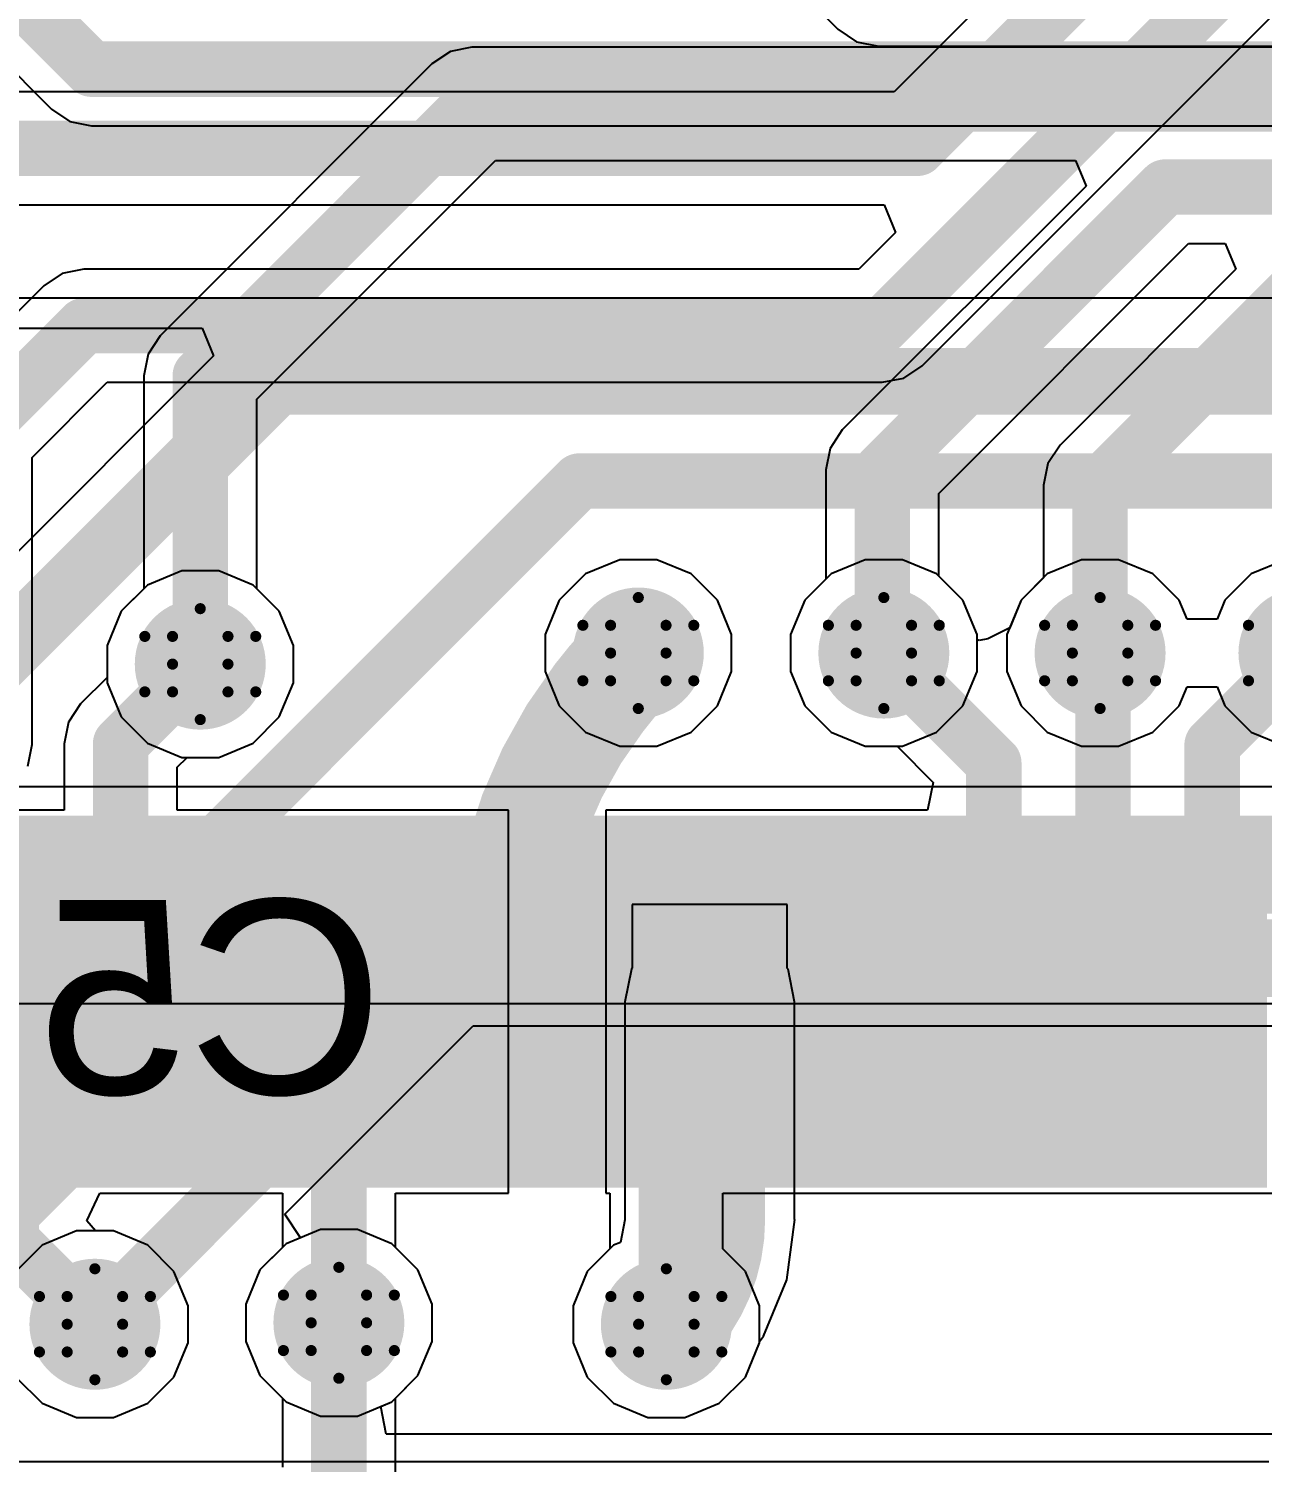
# Model space of a CAD drawing. Header units: inches. Extents: x -4 to 389, y 0 to 108.
# Drawn here: x 19.05 to 24.7, y 30.91 to 37.48 of the extents above; entities that cross this region are included whole.
import ezdxf

# ---------------------------------------------------------------- set-up
doc = ezdxf.new("R2010")
doc.units = ezdxf.units.IN
for name, color, linetype in [('Bottom Layer', 5, 'Continuous'), ('Bottom Overlay', 54, 'Continuous'), ('Bottom Paste', 16, 'Continuous'), ('Bottom Solder', 6, 'Continuous'), ('Drill Drawing', 1, 'Continuous'), ('Signal_1', 16, 'Continuous'), ('Signal_2', 76, 'Continuous'), ('Top Layer', 1, 'Continuous'), ('Top Paste', 8, 'Continuous'), ('Top Solder', 216, 'Continuous'), ('Via Holes', 16, 'Continuous')]:
    doc.layers.add(name, color=color, linetype=linetype)
doc.styles.add('Arial', font='', dxfattribs={"height": 0.2})
doc.styles.get('Arial').set_extended_font_data('Arial')

msp = doc.modelspace()

# ---------------------------------------------------------------- hatches: boundary and pattern name
at = {"layer": 'Bottom Layer'}
h = msp.add_hatch(color=5, dxfattribs=at)
edge = h.paths.add_edge_path()
edge.add_arc((19.8374, 34.5694), 0.3, 0, 360)
h = msp.add_hatch(color=5, dxfattribs=at)
edge = h.paths.add_edge_path()
edge.add_arc((21.844, 34.6202), 0.3, 0, 360)
h = msp.add_hatch(color=5, dxfattribs=at)
edge = h.paths.add_edge_path()
edge.add_arc((22.9686, 34.6202), 0.3, 0, 360)
h = msp.add_hatch(color=5, dxfattribs=at)
edge = h.paths.add_edge_path()
edge.add_arc((23.9592, 34.6202), 0.3, 0, 360)
h = msp.add_hatch(color=5, dxfattribs=at)
edge = h.paths.add_edge_path()
edge.add_arc((24.893, 34.6202), 0.3, 0, 360)
for points in [[(21.0025, 32.7063), (21.0025, 33.3413), (21.4597, 33.3413), (21.4597, 32.7063)], [(21.9423, 32.7063), (21.9423, 33.3413), (22.3995, 33.3413), (22.3995, 32.7063)]]:
    msp.add_hatch(color=5, dxfattribs=at).paths.add_polyline_path(points)
h = msp.add_hatch(color=5, dxfattribs=at)
edge = h.paths.add_edge_path()
edge.add_arc((19.3548, 31.5468), 0.3, 0, 360)
h = msp.add_hatch(color=5, dxfattribs=at)
edge = h.paths.add_edge_path()
edge.add_arc((20.4724, 31.5534), 0.3, 0, 360)
h = msp.add_hatch(color=5, dxfattribs=at)
edge = h.paths.add_edge_path()
edge.add_arc((21.9724, 31.5468), 0.3, 0, 360)
at = {"layer": 'Bottom Paste'}
for points in [[(21.0025, 32.7063), (21.0025, 33.3413), (21.4597, 33.3413), (21.4597, 32.7063)], [(21.9423, 32.7063), (21.9423, 33.3413), (22.3995, 33.3413), (22.3995, 32.7063)]]:
    msp.add_hatch(color=16, dxfattribs=at).paths.add_polyline_path(points)
at = {"layer": 'Bottom Solder'}
for points in [[(20.9425, 32.6463), (20.9425, 33.4013), (21.5197, 33.4013), (21.5197, 32.6463)], [(21.8823, 32.6463), (21.8823, 33.4013), (22.4595, 33.4013), (22.4595, 32.6463)]]:
    msp.add_hatch(color=6, dxfattribs=at).paths.add_polyline_path(points)
at = {"layer": 'Signal_1'}
h = msp.add_hatch(color=16, dxfattribs=at)
edge = h.paths.add_edge_path()
edge.add_arc((19.8374, 34.5694), 0.3, 0, 360)
h = msp.add_hatch(color=16, dxfattribs=at)
edge = h.paths.add_edge_path()
edge.add_arc((21.844, 34.6202), 0.3, 0, 360)
h = msp.add_hatch(color=16, dxfattribs=at)
edge = h.paths.add_edge_path()
edge.add_arc((22.9686, 34.6202), 0.3, 0, 360)
h = msp.add_hatch(color=16, dxfattribs=at)
edge = h.paths.add_edge_path()
edge.add_arc((23.9592, 34.6202), 0.3, 0, 360)
h = msp.add_hatch(color=16, dxfattribs=at)
edge = h.paths.add_edge_path()
edge.add_arc((24.893, 34.6202), 0.3, 0, 360)
h = msp.add_hatch(color=16, dxfattribs=at)
edge = h.paths.add_edge_path()
edge.add_arc((19.3548, 31.5468), 0.3, 0, 360)
h = msp.add_hatch(color=16, dxfattribs=at)
edge = h.paths.add_edge_path()
edge.add_arc((20.4724, 31.5534), 0.3, 0, 360)
h = msp.add_hatch(color=16, dxfattribs=at)
edge = h.paths.add_edge_path()
edge.add_arc((21.9724, 31.5468), 0.3, 0, 360)
at = {"layer": 'Signal_2'}
h = msp.add_hatch(color=76, dxfattribs=at)
edge = h.paths.add_edge_path()
edge.add_arc((19.8374, 34.5694), 0.3, 0, 360)
h = msp.add_hatch(color=76, dxfattribs=at)
edge = h.paths.add_edge_path()
edge.add_arc((21.844, 34.6202), 0.3, 0, 360)
h = msp.add_hatch(color=76, dxfattribs=at)
edge = h.paths.add_edge_path()
edge.add_arc((22.9686, 34.6202), 0.3, 0, 360)
h = msp.add_hatch(color=76, dxfattribs=at)
edge = h.paths.add_edge_path()
edge.add_arc((23.9592, 34.6202), 0.3, 0, 360)
h = msp.add_hatch(color=76, dxfattribs=at)
edge = h.paths.add_edge_path()
edge.add_arc((24.893, 34.6202), 0.3, 0, 360)
h = msp.add_hatch(color=76, dxfattribs=at)
edge = h.paths.add_edge_path()
edge.add_arc((19.3548, 31.5468), 0.3, 0, 360)
h = msp.add_hatch(color=76, dxfattribs=at)
edge = h.paths.add_edge_path()
edge.add_arc((20.4724, 31.5534), 0.3, 0, 360)
h = msp.add_hatch(color=76, dxfattribs=at)
edge = h.paths.add_edge_path()
edge.add_arc((21.9724, 31.5468), 0.3, 0, 360)
at = {"layer": 'Top Layer'}
h = msp.add_hatch(color=1, dxfattribs=at)
edge = h.paths.add_edge_path()
edge.add_arc((19.8374, 34.5694), 0.3, 0, 360)
h = msp.add_hatch(color=1, dxfattribs=at)
edge = h.paths.add_edge_path()
edge.add_arc((21.844, 34.6202), 0.3, 0, 360)
h = msp.add_hatch(color=1, dxfattribs=at)
edge = h.paths.add_edge_path()
edge.add_arc((22.9686, 34.6202), 0.3, 0, 360)
h = msp.add_hatch(color=1, dxfattribs=at)
edge = h.paths.add_edge_path()
edge.add_arc((23.9592, 34.6202), 0.3, 0, 360)
h = msp.add_hatch(color=1, dxfattribs=at)
edge = h.paths.add_edge_path()
edge.add_arc((24.893, 34.6202), 0.3, 0, 360)
for points in [[(19.1224, 33.7738), (19.1224, 32.2738), (18.8224, 32.2738), (18.8224, 33.7738)], [(19.6224, 33.7738), (19.6224, 32.2738), (19.3224, 32.2738), (19.3224, 33.7738)], [(20.1224, 33.7738), (20.1224, 32.2738), (19.8224, 32.2738), (19.8224, 33.7738)], [(20.6224, 33.7738), (20.6224, 32.2738), (20.3224, 32.2738), (20.3224, 33.7738)], [(21.1224, 33.7738), (21.1224, 32.2738), (20.8224, 32.2738), (20.8224, 33.7738)], [(21.6224, 33.7738), (21.6224, 32.2738), (21.3224, 32.2738), (21.3224, 33.7738)], [(22.1224, 33.7738), (22.1224, 32.2738), (21.8224, 32.2738), (21.8224, 33.7738)], [(22.6224, 33.7738), (22.6224, 32.2738), (22.3224, 32.2738), (22.3224, 33.7738)], [(23.1224, 33.7738), (23.1224, 32.2738), (22.8224, 32.2738), (22.8224, 33.7738)], [(23.6224, 33.7738), (23.6224, 32.2738), (23.3224, 32.2738), (23.3224, 33.7738)], [(24.1224, 33.7738), (24.1224, 32.2738), (23.8224, 32.2738), (23.8224, 33.7738)], [(24.6224, 33.7738), (24.6224, 32.2738), (24.3224, 32.2738), (24.3224, 33.7738)]]:
    msp.add_hatch(color=1, dxfattribs=at).paths.add_polyline_path(points)
h = msp.add_hatch(color=1, dxfattribs=at)
edge = h.paths.add_edge_path()
edge.add_arc((19.3548, 31.5468), 0.3, 0, 360)
h = msp.add_hatch(color=1, dxfattribs=at)
edge = h.paths.add_edge_path()
edge.add_arc((20.4724, 31.5534), 0.3, 0, 360)
h = msp.add_hatch(color=1, dxfattribs=at)
edge = h.paths.add_edge_path()
edge.add_arc((21.9724, 31.5468), 0.3, 0, 360)
at = {"layer": 'Top Paste'}
for points in [[(19.1224, 33.7738), (19.1224, 32.2738), (18.8224, 32.2738), (18.8224, 33.7738)], [(19.6224, 33.7738), (19.6224, 32.2738), (19.3224, 32.2738), (19.3224, 33.7738)], [(20.1224, 33.7738), (20.1224, 32.2738), (19.8224, 32.2738), (19.8224, 33.7738)], [(20.6224, 33.7738), (20.6224, 32.2738), (20.3224, 32.2738), (20.3224, 33.7738)], [(21.1224, 33.7738), (21.1224, 32.2738), (20.8224, 32.2738), (20.8224, 33.7738)], [(21.6224, 33.7738), (21.6224, 32.2738), (21.3224, 32.2738), (21.3224, 33.7738)], [(22.1224, 33.7738), (22.1224, 32.2738), (21.8224, 32.2738), (21.8224, 33.7738)], [(22.6224, 33.7738), (22.6224, 32.2738), (22.3224, 32.2738), (22.3224, 33.7738)], [(23.1224, 33.7738), (23.1224, 32.2738), (22.8224, 32.2738), (22.8224, 33.7738)], [(23.6224, 33.7738), (23.6224, 32.2738), (23.3224, 32.2738), (23.3224, 33.7738)], [(24.1224, 33.7738), (24.1224, 32.2738), (23.8224, 32.2738), (23.8224, 33.7738)], [(24.6224, 33.7738), (24.6224, 32.2738), (24.3224, 32.2738), (24.3224, 33.7738)]]:
    msp.add_hatch(color=8, dxfattribs=at).paths.add_polyline_path(points)
at = {"layer": 'Top Solder'}
for points in [[(19.224, 33.8754), (19.224, 32.1722), (18.7208, 32.1722), (18.7208, 33.8754)], [(19.724, 33.8754), (19.724, 32.1722), (19.2208, 32.1722), (19.2208, 33.8754)], [(20.224, 33.8754), (20.224, 32.1722), (19.7208, 32.1722), (19.7208, 33.8754)], [(20.724, 33.8754), (20.724, 32.1722), (20.2208, 32.1722), (20.2208, 33.8754)], [(21.224, 33.8754), (21.224, 32.1722), (20.7208, 32.1722), (20.7208, 33.8754)], [(21.724, 33.8754), (21.724, 32.1722), (21.2208, 32.1722), (21.2208, 33.8754)], [(22.224, 33.8754), (22.224, 32.1722), (21.7208, 32.1722), (21.7208, 33.8754)], [(22.724, 33.8754), (22.724, 32.1722), (22.2208, 32.1722), (22.2208, 33.8754)], [(23.224, 33.8754), (23.224, 32.1722), (22.7208, 32.1722), (22.7208, 33.8754)], [(23.724, 33.8754), (23.724, 32.1722), (23.2208, 32.1722), (23.2208, 33.8754)], [(24.224, 33.8754), (24.224, 32.1722), (23.7208, 32.1722), (23.7208, 33.8754)], [(24.724, 33.8754), (24.724, 32.1722), (24.2208, 32.1722), (24.2208, 33.8754)]]:
    msp.add_hatch(color=216, dxfattribs=at).paths.add_polyline_path(points)
at = {"layer": 'Via Holes'}
h = msp.add_hatch(color=7, dxfattribs=at)
edge = h.paths.add_edge_path()
edge.add_arc((21.844, 34.6202), 0.15, 0, 360)
h = msp.add_hatch(color=7, dxfattribs=at)
edge = h.paths.add_edge_path()
edge.add_arc((22.9686, 34.6202), 0.15, 0, 360)
h = msp.add_hatch(color=7, dxfattribs=at)
edge = h.paths.add_edge_path()
edge.add_arc((23.9592, 34.6202), 0.15, 0, 360)
h = msp.add_hatch(color=7, dxfattribs=at)
edge = h.paths.add_edge_path()
edge.add_arc((19.8374, 34.5694), 0.15, 0, 360)
h = msp.add_hatch(color=7, dxfattribs=at)
edge = h.paths.add_edge_path()
edge.add_arc((19.3548, 31.5468), 0.15, 0, 360)
h = msp.add_hatch(color=7, dxfattribs=at)
edge = h.paths.add_edge_path()
edge.add_arc((20.4724, 31.5534), 0.15, 0, 360)
h = msp.add_hatch(color=7, dxfattribs=at)
edge = h.paths.add_edge_path()
edge.add_arc((21.9724, 31.5468), 0.15, 0, 360)

# ---------------------------------------------------------------- linework, layer by layer
at = {"layer": 'Bottom Layer'}
for p, q in [((29.6199, 43.7949), (23.0155, 37.1906)), ((23.1447, 35.9357), (30.1047, 42.8956)), ((23.0155, 37.1906), (17.9097, 37.1906)), ((17.9097, 36.6726), (22.9696, 36.6726)), ((22.9696, 36.6726), (23.0222, 36.5456)), ((23.0222, 36.5456), (22.8543, 36.3778)), ((19.304, 36.3778), (19.2049, 36.3581)), ((22.8543, 36.3778), (19.304, 36.3778)), ((19.2049, 36.3581), (19.1209, 36.3019)), ((19.1209, 36.3019), (18.6256, 35.8066)), ((23.0607, 35.8795), (23.1447, 35.9357)), ((19.0677, 35.5162), (19.4113, 35.8598)), ((19.4113, 35.8598), (22.9616, 35.8598)), ((22.9616, 35.8598), (23.0607, 35.8795)), ((19.0677, 34.2011), (19.0677, 35.5162)), ((19.7525, 34.9964), (19.5955, 34.9314)), ((19.9224, 34.9964), (19.7525, 34.9964)), ((20.0793, 34.9314), (19.9224, 34.9964)), ((22.8837, 35.0472), (22.7267, 34.9822)), ((23.0536, 35.0472), (22.8837, 35.0472)), ((23.2105, 34.9822), (23.0536, 35.0472)), ((23.8743, 35.0472), (23.7173, 34.9822)), ((24.0442, 35.0472), (23.8743, 35.0472)), ((24.2011, 34.9822), (24.0442, 35.0472)), ((24.8081, 35.0472), (24.6511, 34.9822)), ((19.5955, 34.9314), (19.4754, 34.8113)), ((20.1994, 34.8113), (20.0793, 34.9314)), ((22.7267, 34.9822), (22.6066, 34.8621)), ((23.3306, 34.8621), (23.2105, 34.9822)), ((23.7173, 34.9822), (23.5972, 34.8621)), ((24.3212, 34.8621), (24.2011, 34.9822)), ((24.6511, 34.9822), (24.531, 34.8621)), ((22.6066, 34.8621), (22.5416, 34.7051)), ((23.3956, 34.7051), (23.3306, 34.8621)), ((23.5972, 34.8621), (23.5322, 34.7051)), ((24.3574, 34.7747), (24.3212, 34.8621)), ((24.531, 34.8621), (24.4949, 34.7747)), ((19.4754, 34.8113), (19.4104, 34.6543)), ((20.2644, 34.6543), (20.1994, 34.8113)), ((24.4949, 34.7747), (24.3574, 34.7747)), ((22.5416, 34.7051), (22.5416, 34.5353)), ((23.3956, 34.5353), (23.3956, 34.7051)), ((23.5322, 34.7051), (23.5322, 34.5353)), ((19.4104, 34.6543), (19.4104, 34.4845)), ((20.2644, 34.4845), (20.2644, 34.6543)), ((22.5416, 34.5353), (22.6066, 34.3783)), ((23.3306, 34.3783), (23.3956, 34.5353)), ((23.5322, 34.5353), (23.5972, 34.3783)), ((19.4104, 34.4845), (19.4754, 34.3275)), ((20.1994, 34.3275), (20.2644, 34.4845)), ((24.3212, 34.3783), (24.3574, 34.4657)), ((24.3574, 34.4657), (24.4949, 34.4657)), ((24.4949, 34.4657), (24.531, 34.3783)), ((22.6066, 34.3783), (22.7267, 34.2582)), ((23.2105, 34.2582), (23.3306, 34.3783)), ((23.5972, 34.3783), (23.7173, 34.2582)), ((24.2011, 34.2582), (24.3212, 34.3783)), ((24.531, 34.3783), (24.6511, 34.2582)), ((19.4754, 34.3275), (19.5955, 34.2074)), ((20.0793, 34.2074), (20.1994, 34.3275)), ((19.5955, 34.2074), (19.7525, 34.1424)), ((19.9224, 34.1424), (20.0793, 34.2074)), ((22.7267, 34.2582), (22.8837, 34.1932)), ((23.0536, 34.1932), (23.2105, 34.2582)), ((23.7173, 34.2582), (23.8743, 34.1932)), ((24.0442, 34.1932), (24.2011, 34.2582)), ((24.6511, 34.2582), (24.8081, 34.1932)), ((19.048, 34.102), (19.0677, 34.2011)), ((19.7525, 34.1424), (19.9224, 34.1424)), ((22.8837, 34.1932), (23.0536, 34.1932)), ((23.8743, 34.1932), (24.0442, 34.1932)), ((22.5265, 33.4683), (21.8153, 33.4683)), ((21.8153, 33.4683), (21.8153, 33.1774)), ((22.5265, 33.1774), (22.5265, 33.4683)), ((21.812, 33.1725), (21.7825, 33.0238)), ((21.8153, 33.1774), (21.812, 33.1725)), ((22.5298, 33.1725), (22.5265, 33.1774)), ((22.5594, 33.0238), (22.5298, 33.1725)), ((21.7825, 33.0238), (21.7825, 32.026)), ((22.5594, 32.026), (22.5594, 33.0238)), ((19.2699, 31.9738), (19.1129, 31.9088)), ((19.4398, 31.9738), (19.2699, 31.9738)), ((19.5967, 31.9088), (19.4398, 31.9738)), ((20.3875, 31.9804), (20.2305, 31.9154)), ((20.5574, 31.9804), (20.3875, 31.9804)), ((20.7143, 31.9154), (20.5574, 31.9804)), ((21.7826, 32.0252), (21.7621, 31.9218)), ((21.7825, 32.026), (21.7826, 32.0252)), ((22.5247, 31.7496), (22.5611, 32.026)), ((22.5611, 32.026), (22.5594, 32.026)), ((19.1129, 31.9088), (18.9928, 31.7887)), ((19.7168, 31.7887), (19.5967, 31.9088)), ((20.2305, 31.9154), (20.1104, 31.7953)), ((20.8344, 31.7953), (20.7143, 31.9154)), ((21.7305, 31.9088), (21.6104, 31.7887)), ((21.7621, 31.9218), (21.7305, 31.9088)), ((19.7818, 31.6317), (19.7168, 31.7887)), ((20.1104, 31.7953), (20.0454, 31.6383)), ((20.8994, 31.6383), (20.8344, 31.7953)), ((21.6104, 31.7887), (21.5454, 31.6317)), ((22.418, 31.4921), (22.5247, 31.7496)), ((19.7818, 31.4619), (19.7818, 31.6317)), ((20.0454, 31.6383), (20.0454, 31.4685)), ((20.8994, 31.4685), (20.8994, 31.6383)), ((21.5454, 31.6317), (21.5454, 31.4619)), ((19.7168, 31.3049), (19.7818, 31.4619)), ((20.0454, 31.4685), (20.1104, 31.3115)), ((20.8344, 31.3115), (20.8994, 31.4685)), ((21.5454, 31.4619), (21.6104, 31.3049)), ((22.3344, 31.3049), (22.3994, 31.4619)), ((22.3994, 31.4679), (22.418, 31.4921)), ((22.3994, 31.4619), (22.3994, 31.4679)), ((18.9928, 31.3049), (19.1129, 31.1848)), ((19.5967, 31.1848), (19.7168, 31.3049)), ((20.1104, 31.3115), (20.2305, 31.1914)), ((20.7143, 31.1914), (20.8344, 31.3115)), ((21.6104, 31.3049), (21.7305, 31.1848)), ((22.2143, 31.1848), (22.3344, 31.3049)), ((19.1129, 31.1848), (19.2699, 31.1198)), ((19.4398, 31.1198), (19.5967, 31.1848)), ((20.2305, 31.1914), (20.3875, 31.1264)), ((20.5574, 31.1264), (20.7143, 31.1914)), ((21.7305, 31.1848), (21.8875, 31.1198)), ((22.0574, 31.1198), (22.2143, 31.1848)), ((19.2699, 31.1198), (19.4398, 31.1198)), ((20.3875, 31.1264), (20.5574, 31.1264)), ((21.8875, 31.1198), (22.0574, 31.1198)), ((24.7327, 30.9173), (8.1902, 30.9173))]:
    msp.add_line(p, q, dxfattribs=at)
for points, const_width in [([(23.1228, 36.9316), (29.803, 43.6118)], 0.254), ([(22.9616, 36.1188), (29.9974, 43.1546)], 0.254), ([(17.5649, 36.9316), (23.1228, 36.9316)], 0.254), ([(18.8087, 35.6235), (19.304, 36.1188)], 0.254), ([(19.304, 36.1188), (22.9616, 36.1188)], 0.254), ([(21.2363, 33.02), (21.2363, 33.288)], 0.508), ([(21.2311, 33.0238), (21.2311, 33.1405)], 0.508), ([(22.1709, 32.026), (22.1709, 33.0238)], 0.508)]:
    msp.add_lwpolyline(points, dxfattribs=dict(at, const_width=const_width))
for points, const_width in [([(23.0593, 36.9316, 1), (23.1863, 36.9316, 1)], 0.127), ([(23.0593, 36.9316, 1), (23.1863, 36.9316, 1)], 0.127), ([(19.2405, 36.1188, 1), (19.3675, 36.1188, 1)], 0.127), ([(19.2405, 36.1188, 1), (19.3675, 36.1188, 1)], 0.127), ([(22.8981, 36.1188, 1), (23.0251, 36.1188, 1)], 0.127), ([(22.8981, 36.1188, 1), (23.0251, 36.1188, 1)], 0.127), ([(21.717, 34.6202, 1), (21.971, 34.6202, 1)], 0.254), ([(21.5379, 34.4162, 1), (21.7919, 34.4162, 1)], 0.254), ([(21.5379, 34.4162, 1), (21.7919, 34.4162, 1)], 0.254), ([(21.1093, 33.288, 1), (21.3633, 33.288, 1)], 0.254), ([(21.1093, 33.288, 1), (21.3633, 33.288, 1)], 0.254), ([(21.1093, 33.288, 1), (21.3633, 33.288, 1)], 0.254), ([(21.1041, 33.1405, 1), (21.3581, 33.1405, 1)], 0.254), ([(21.1041, 33.1405, 1), (21.3581, 33.1405, 1)], 0.254), ([(21.1041, 33.0238, 1), (21.3581, 33.0238, 1)], 0.254), ([(21.1093, 33.02, 1), (21.3633, 33.02, 1)], 0.254), ([(22.0439, 33.0238, 1), (22.2979, 33.0238, 1)], 0.254), ([(22.0439, 32.026, 1), (22.2979, 32.026, 1)], 0.254), ([(22.0439, 32.026, 1), (22.2979, 32.026, 1)], 0.254), ([(21.8454, 31.5468, 1), (22.0994, 31.5468, 1)], 0.254)]:
    msp.add_lwpolyline(points, format="xyb", close=True, dxfattribs=dict(at, const_width=const_width))
at = {"layer": 'Bottom Layer', "const_width": 0.508}
for points in [[(21.6649, 34.4162, -0.032461), (21.844, 34.6202)], [(21.2363, 33.288, -0.147325), (21.6649, 34.4162)], [(21.2311, 33.1405, -0.017629), (21.2363, 33.288)], [(22.1709, 32.026, -0.198912), (21.9724, 31.5468)]]:
    msp.add_lwpolyline(points, format="xyb", dxfattribs=at)
at = {"layer": 'Bottom Overlay', "const_width": 0.127}
for points in [[(20.9136, 32.6174), (20.9136, 33.4302)], [(20.9136, 33.4302), (21.4216, 33.4302)], [(21.9804, 33.4302), (22.4884, 33.4302)], [(22.4884, 32.6174), (22.4884, 33.4302)], [(20.9136, 32.6174), (21.4216, 32.6174)], [(21.9804, 32.6174), (22.4884, 32.6174)]]:
    msp.add_lwpolyline(points, dxfattribs=at)
at = {"layer": 'Bottom Overlay', "const_width": 0.0635}
for points in [[(20.8819, 33.4302, 1), (20.9454, 33.4302, 1)], [(20.8819, 33.4302, 1), (20.9454, 33.4302, 1)], [(21.3899, 33.4302, 1), (21.4534, 33.4302, 1)], [(21.9487, 33.4302, 1), (22.0122, 33.4302, 1)], [(22.4567, 33.4302, 1), (22.5202, 33.4302, 1)], [(22.4567, 33.4302, 1), (22.5202, 33.4302, 1)], [(20.8819, 32.6174, 1), (20.9454, 32.6174, 1)], [(20.8819, 32.6174, 1), (20.9454, 32.6174, 1)], [(21.3899, 32.6174, 1), (21.4534, 32.6174, 1)], [(21.9487, 32.6174, 1), (22.0122, 32.6174, 1)], [(22.4567, 32.6174, 1), (22.5202, 32.6174, 1)], [(22.4567, 32.6174, 1), (22.5202, 32.6174, 1)]]:
    msp.add_lwpolyline(points, format="xyb", close=True, dxfattribs=at)
at = {"layer": 'Drill Drawing', "const_width": 0.0508}
for points in [[(21.717, 34.7472), (21.844, 34.8742)], [(21.844, 34.8742), (21.971, 34.7472)], [(22.8416, 34.7472), (22.9686, 34.8742)], [(22.9686, 34.8742), (23.0956, 34.7472)], [(23.8322, 34.7472), (23.9592, 34.8742)], [(23.9592, 34.8742), (24.0862, 34.7472)], [(19.7104, 34.6964), (19.8374, 34.8234)], [(19.8374, 34.8234), (19.9644, 34.6964)], [(21.59, 34.7472), (21.717, 34.6202)], [(21.59, 34.7472), (21.717, 34.7472)], [(21.971, 34.7472), (22.098, 34.7472)], [(21.971, 34.6202), (22.098, 34.7472)], [(22.7146, 34.7472), (22.8416, 34.6202)], [(22.7146, 34.7472), (22.8416, 34.7472)], [(23.0956, 34.7472), (23.2226, 34.7472)], [(23.0956, 34.6202), (23.2226, 34.7472)], [(23.7052, 34.7472), (23.8322, 34.6202)], [(23.7052, 34.7472), (23.8322, 34.7472)], [(24.0862, 34.7472), (24.2132, 34.7472)], [(24.0862, 34.6202), (24.2132, 34.7472)], [(24.639, 34.7472), (24.766, 34.6202)], [(24.639, 34.7472), (24.766, 34.7472)], [(19.5834, 34.6964), (19.7104, 34.5694)], [(19.5834, 34.6964), (19.7104, 34.6964)], [(19.9644, 34.6964), (20.0914, 34.6964)], [(19.9644, 34.5694), (20.0914, 34.6964)], [(21.59, 34.4932), (21.717, 34.6202)], [(21.971, 34.6202), (22.098, 34.4932)], [(22.7146, 34.4932), (22.8416, 34.6202)], [(23.0956, 34.6202), (23.2226, 34.4932)], [(23.7052, 34.4932), (23.8322, 34.6202)], [(24.0862, 34.6202), (24.2132, 34.4932)], [(24.639, 34.4932), (24.766, 34.6202)], [(19.5834, 34.4424), (19.7104, 34.5694)], [(19.9644, 34.5694), (20.0914, 34.4424)], [(19.5834, 34.4424), (19.7104, 34.4424)], [(19.7104, 34.4424), (19.8374, 34.3154)], [(19.8374, 34.3154), (19.9644, 34.4424)], [(19.9644, 34.4424), (20.0914, 34.4424)], [(21.59, 34.4932), (21.717, 34.4932)], [(21.717, 34.4932), (21.844, 34.3662)], [(21.844, 34.3662), (21.971, 34.4932)], [(21.971, 34.4932), (22.098, 34.4932)], [(22.7146, 34.4932), (22.8416, 34.4932)], [(22.8416, 34.4932), (22.9686, 34.3662)], [(22.9686, 34.3662), (23.0956, 34.4932)], [(23.0956, 34.4932), (23.2226, 34.4932)], [(23.7052, 34.4932), (23.8322, 34.4932)], [(23.8322, 34.4932), (23.9592, 34.3662)], [(23.9592, 34.3662), (24.0862, 34.4932)], [(24.0862, 34.4932), (24.2132, 34.4932)], [(24.639, 34.4932), (24.766, 34.4932)], [(19.2278, 31.6738), (19.3548, 31.8008)], [(19.3548, 31.8008), (19.4818, 31.6738)], [(20.3454, 31.6804), (20.4724, 31.8074)], [(20.4724, 31.8074), (20.5994, 31.6804)], [(21.8454, 31.6738), (21.9724, 31.8008)], [(21.9724, 31.8008), (22.0994, 31.6738)], [(19.1008, 31.6738), (19.2278, 31.5468)], [(19.1008, 31.6738), (19.2278, 31.6738)], [(19.4818, 31.6738), (19.6088, 31.6738)], [(19.4818, 31.5468), (19.6088, 31.6738)], [(20.2184, 31.6804), (20.3454, 31.5534)], [(20.2184, 31.6804), (20.3454, 31.6804)], [(20.5994, 31.6804), (20.7264, 31.6804)], [(20.5994, 31.5534), (20.7264, 31.6804)], [(21.7184, 31.6738), (21.8454, 31.5468)], [(21.7184, 31.6738), (21.8454, 31.6738)], [(22.0994, 31.6738), (22.2264, 31.6738)], [(22.0994, 31.5468), (22.2264, 31.6738)], [(20.2184, 31.4264), (20.3454, 31.5534)], [(20.5994, 31.5534), (20.7264, 31.4264)], [(19.1008, 31.4198), (19.2278, 31.5468)], [(19.4818, 31.5468), (19.6088, 31.4198)], [(21.7184, 31.4198), (21.8454, 31.5468)], [(22.0994, 31.5468), (22.2264, 31.4198)], [(19.1008, 31.4198), (19.2278, 31.4198)], [(19.2278, 31.4198), (19.3548, 31.2928)], [(19.3548, 31.2928), (19.4818, 31.4198)], [(19.4818, 31.4198), (19.6088, 31.4198)], [(20.2184, 31.4264), (20.3454, 31.4264)], [(20.3454, 31.4264), (20.4724, 31.2994)], [(20.4724, 31.2994), (20.5994, 31.4264)], [(20.5994, 31.4264), (20.7264, 31.4264)], [(21.7184, 31.4198), (21.8454, 31.4198)], [(21.8454, 31.4198), (21.9724, 31.2928)], [(21.9724, 31.2928), (22.0994, 31.4198)], [(22.0994, 31.4198), (22.2264, 31.4198)]]:
    msp.add_lwpolyline(points, dxfattribs=at)
at = {"layer": 'Drill Drawing', "const_width": 0.0254}
for points in [[(21.8313, 34.8742, 1), (21.8567, 34.8742, 1)], [(21.8313, 34.8742, 1), (21.8567, 34.8742, 1)], [(22.9559, 34.8742, 1), (22.9813, 34.8742, 1)], [(22.9559, 34.8742, 1), (22.9813, 34.8742, 1)], [(23.9465, 34.8742, 1), (23.9719, 34.8742, 1)], [(23.9465, 34.8742, 1), (23.9719, 34.8742, 1)], [(19.8247, 34.8234, 1), (19.8501, 34.8234, 1)], [(19.8247, 34.8234, 1), (19.8501, 34.8234, 1)], [(21.5773, 34.7472, 1), (21.6027, 34.7472, 1)], [(21.5773, 34.7472, 1), (21.6027, 34.7472, 1)], [(21.7043, 34.7472, 1), (21.7297, 34.7472, 1)], [(21.7043, 34.7472, 1), (21.7297, 34.7472, 1)], [(21.9583, 34.7472, 1), (21.9837, 34.7472, 1)], [(21.9583, 34.7472, 1), (21.9837, 34.7472, 1)], [(22.0853, 34.7472, 1), (22.1107, 34.7472, 1)], [(22.0853, 34.7472, 1), (22.1107, 34.7472, 1)], [(22.7019, 34.7472, 1), (22.7273, 34.7472, 1)], [(22.7019, 34.7472, 1), (22.7273, 34.7472, 1)], [(22.8289, 34.7472, 1), (22.8543, 34.7472, 1)], [(22.8289, 34.7472, 1), (22.8543, 34.7472, 1)], [(23.0829, 34.7472, 1), (23.1083, 34.7472, 1)], [(23.0829, 34.7472, 1), (23.1083, 34.7472, 1)], [(23.2099, 34.7472, 1), (23.2353, 34.7472, 1)], [(23.2099, 34.7472, 1), (23.2353, 34.7472, 1)], [(23.6925, 34.7472, 1), (23.7179, 34.7472, 1)], [(23.6925, 34.7472, 1), (23.7179, 34.7472, 1)], [(23.8195, 34.7472, 1), (23.8449, 34.7472, 1)], [(23.8195, 34.7472, 1), (23.8449, 34.7472, 1)], [(24.0735, 34.7472, 1), (24.0989, 34.7472, 1)], [(24.0735, 34.7472, 1), (24.0989, 34.7472, 1)], [(24.2005, 34.7472, 1), (24.2259, 34.7472, 1)], [(24.2005, 34.7472, 1), (24.2259, 34.7472, 1)], [(24.6263, 34.7472, 1), (24.6517, 34.7472, 1)], [(24.6263, 34.7472, 1), (24.6517, 34.7472, 1)], [(19.5707, 34.6964, 1), (19.5961, 34.6964, 1)], [(19.5707, 34.6964, 1), (19.5961, 34.6964, 1)], [(19.6977, 34.6964, 1), (19.7231, 34.6964, 1)], [(19.6977, 34.6964, 1), (19.7231, 34.6964, 1)], [(19.9517, 34.6964, 1), (19.9771, 34.6964, 1)], [(19.9517, 34.6964, 1), (19.9771, 34.6964, 1)], [(20.0787, 34.6964, 1), (20.1041, 34.6964, 1)], [(20.0787, 34.6964, 1), (20.1041, 34.6964, 1)], [(21.7043, 34.6202, 1), (21.7297, 34.6202, 1)], [(21.7043, 34.6202, 1), (21.7297, 34.6202, 1)], [(21.9583, 34.6202, 1), (21.9837, 34.6202, 1)], [(21.9583, 34.6202, 1), (21.9837, 34.6202, 1)], [(22.8289, 34.6202, 1), (22.8543, 34.6202, 1)], [(22.8289, 34.6202, 1), (22.8543, 34.6202, 1)], [(23.0829, 34.6202, 1), (23.1083, 34.6202, 1)], [(23.0829, 34.6202, 1), (23.1083, 34.6202, 1)], [(23.8195, 34.6202, 1), (23.8449, 34.6202, 1)], [(23.8195, 34.6202, 1), (23.8449, 34.6202, 1)], [(24.0735, 34.6202, 1), (24.0989, 34.6202, 1)], [(24.0735, 34.6202, 1), (24.0989, 34.6202, 1)], [(19.6977, 34.5694, 1), (19.7231, 34.5694, 1)], [(19.6977, 34.5694, 1), (19.7231, 34.5694, 1)], [(19.9517, 34.5694, 1), (19.9771, 34.5694, 1)], [(19.9517, 34.5694, 1), (19.9771, 34.5694, 1)], [(19.5707, 34.4424, 1), (19.5961, 34.4424, 1)], [(19.5707, 34.4424, 1), (19.5961, 34.4424, 1)], [(19.6977, 34.4424, 1), (19.7231, 34.4424, 1)], [(19.6977, 34.4424, 1), (19.7231, 34.4424, 1)], [(19.9517, 34.4424, 1), (19.9771, 34.4424, 1)], [(19.9517, 34.4424, 1), (19.9771, 34.4424, 1)], [(20.0787, 34.4424, 1), (20.1041, 34.4424, 1)], [(20.0787, 34.4424, 1), (20.1041, 34.4424, 1)], [(21.5773, 34.4932, 1), (21.6027, 34.4932, 1)], [(21.5773, 34.4932, 1), (21.6027, 34.4932, 1)], [(21.7043, 34.4932, 1), (21.7297, 34.4932, 1)], [(21.7043, 34.4932, 1), (21.7297, 34.4932, 1)], [(21.9583, 34.4932, 1), (21.9837, 34.4932, 1)], [(21.9583, 34.4932, 1), (21.9837, 34.4932, 1)], [(22.0853, 34.4932, 1), (22.1107, 34.4932, 1)], [(22.0853, 34.4932, 1), (22.1107, 34.4932, 1)], [(22.7019, 34.4932, 1), (22.7273, 34.4932, 1)], [(22.7019, 34.4932, 1), (22.7273, 34.4932, 1)], [(22.8289, 34.4932, 1), (22.8543, 34.4932, 1)], [(22.8289, 34.4932, 1), (22.8543, 34.4932, 1)], [(23.0829, 34.4932, 1), (23.1083, 34.4932, 1)], [(23.0829, 34.4932, 1), (23.1083, 34.4932, 1)], [(23.2099, 34.4932, 1), (23.2353, 34.4932, 1)], [(23.2099, 34.4932, 1), (23.2353, 34.4932, 1)], [(23.6925, 34.4932, 1), (23.7179, 34.4932, 1)], [(23.6925, 34.4932, 1), (23.7179, 34.4932, 1)], [(23.8195, 34.4932, 1), (23.8449, 34.4932, 1)], [(23.8195, 34.4932, 1), (23.8449, 34.4932, 1)], [(24.0735, 34.4932, 1), (24.0989, 34.4932, 1)], [(24.0735, 34.4932, 1), (24.0989, 34.4932, 1)], [(24.2005, 34.4932, 1), (24.2259, 34.4932, 1)], [(24.2005, 34.4932, 1), (24.2259, 34.4932, 1)], [(24.6263, 34.4932, 1), (24.6517, 34.4932, 1)], [(24.6263, 34.4932, 1), (24.6517, 34.4932, 1)], [(19.8247, 34.3154, 1), (19.8501, 34.3154, 1)], [(19.8247, 34.3154, 1), (19.8501, 34.3154, 1)], [(21.8313, 34.3662, 1), (21.8567, 34.3662, 1)], [(21.8313, 34.3662, 1), (21.8567, 34.3662, 1)], [(22.9559, 34.3662, 1), (22.9813, 34.3662, 1)], [(22.9559, 34.3662, 1), (22.9813, 34.3662, 1)], [(23.9465, 34.3662, 1), (23.9719, 34.3662, 1)], [(23.9465, 34.3662, 1), (23.9719, 34.3662, 1)], [(19.3421, 31.8008, 1), (19.3675, 31.8008, 1)], [(19.3421, 31.8008, 1), (19.3675, 31.8008, 1)], [(20.4597, 31.8074, 1), (20.4851, 31.8074, 1)], [(20.4597, 31.8074, 1), (20.4851, 31.8074, 1)], [(21.9597, 31.8008, 1), (21.9851, 31.8008, 1)], [(21.9597, 31.8008, 1), (21.9851, 31.8008, 1)], [(19.0881, 31.6738, 1), (19.1135, 31.6738, 1)], [(19.0881, 31.6738, 1), (19.1135, 31.6738, 1)], [(19.2151, 31.6738, 1), (19.2405, 31.6738, 1)], [(19.2151, 31.6738, 1), (19.2405, 31.6738, 1)], [(19.4691, 31.6738, 1), (19.4945, 31.6738, 1)], [(19.4691, 31.6738, 1), (19.4945, 31.6738, 1)], [(19.5961, 31.6738, 1), (19.6215, 31.6738, 1)], [(19.5961, 31.6738, 1), (19.6215, 31.6738, 1)], [(20.2057, 31.6804, 1), (20.2311, 31.6804, 1)], [(20.2057, 31.6804, 1), (20.2311, 31.6804, 1)], [(20.3327, 31.6804, 1), (20.3581, 31.6804, 1)], [(20.3327, 31.6804, 1), (20.3581, 31.6804, 1)], [(20.5867, 31.6804, 1), (20.6121, 31.6804, 1)], [(20.5867, 31.6804, 1), (20.6121, 31.6804, 1)], [(20.7137, 31.6804, 1), (20.7391, 31.6804, 1)], [(20.7137, 31.6804, 1), (20.7391, 31.6804, 1)], [(21.7057, 31.6738, 1), (21.7311, 31.6738, 1)], [(21.7057, 31.6738, 1), (21.7311, 31.6738, 1)], [(21.8327, 31.6738, 1), (21.8581, 31.6738, 1)], [(21.8327, 31.6738, 1), (21.8581, 31.6738, 1)], [(22.0867, 31.6738, 1), (22.1121, 31.6738, 1)], [(22.0867, 31.6738, 1), (22.1121, 31.6738, 1)], [(22.2137, 31.6738, 1), (22.2391, 31.6738, 1)], [(22.2137, 31.6738, 1), (22.2391, 31.6738, 1)], [(20.3327, 31.5534, 1), (20.3581, 31.5534, 1)], [(20.3327, 31.5534, 1), (20.3581, 31.5534, 1)], [(20.5867, 31.5534, 1), (20.6121, 31.5534, 1)], [(20.5867, 31.5534, 1), (20.6121, 31.5534, 1)], [(19.2151, 31.5468, 1), (19.2405, 31.5468, 1)], [(19.2151, 31.5468, 1), (19.2405, 31.5468, 1)], [(19.4691, 31.5468, 1), (19.4945, 31.5468, 1)], [(19.4691, 31.5468, 1), (19.4945, 31.5468, 1)], [(21.8327, 31.5468, 1), (21.8581, 31.5468, 1)], [(21.8327, 31.5468, 1), (21.8581, 31.5468, 1)], [(22.0867, 31.5468, 1), (22.1121, 31.5468, 1)], [(22.0867, 31.5468, 1), (22.1121, 31.5468, 1)], [(19.0881, 31.4198, 1), (19.1135, 31.4198, 1)], [(19.0881, 31.4198, 1), (19.1135, 31.4198, 1)], [(19.2151, 31.4198, 1), (19.2405, 31.4198, 1)], [(19.2151, 31.4198, 1), (19.2405, 31.4198, 1)], [(19.4691, 31.4198, 1), (19.4945, 31.4198, 1)], [(19.4691, 31.4198, 1), (19.4945, 31.4198, 1)], [(19.5961, 31.4198, 1), (19.6215, 31.4198, 1)], [(19.5961, 31.4198, 1), (19.6215, 31.4198, 1)], [(20.2057, 31.4264, 1), (20.2311, 31.4264, 1)], [(20.2057, 31.4264, 1), (20.2311, 31.4264, 1)], [(20.3327, 31.4264, 1), (20.3581, 31.4264, 1)], [(20.3327, 31.4264, 1), (20.3581, 31.4264, 1)], [(20.5867, 31.4264, 1), (20.6121, 31.4264, 1)], [(20.5867, 31.4264, 1), (20.6121, 31.4264, 1)], [(20.7137, 31.4264, 1), (20.7391, 31.4264, 1)], [(20.7137, 31.4264, 1), (20.7391, 31.4264, 1)], [(21.7057, 31.4198, 1), (21.7311, 31.4198, 1)], [(21.7057, 31.4198, 1), (21.7311, 31.4198, 1)], [(21.8327, 31.4198, 1), (21.8581, 31.4198, 1)], [(21.8327, 31.4198, 1), (21.8581, 31.4198, 1)], [(22.0867, 31.4198, 1), (22.1121, 31.4198, 1)], [(22.0867, 31.4198, 1), (22.1121, 31.4198, 1)], [(22.2137, 31.4198, 1), (22.2391, 31.4198, 1)], [(22.2137, 31.4198, 1), (22.2391, 31.4198, 1)], [(19.3421, 31.2928, 1), (19.3675, 31.2928, 1)], [(19.3421, 31.2928, 1), (19.3675, 31.2928, 1)], [(20.4597, 31.2994, 1), (20.4851, 31.2994, 1)], [(20.4597, 31.2994, 1), (20.4851, 31.2994, 1)], [(21.9597, 31.2928, 1), (21.9851, 31.2928, 1)], [(21.9597, 31.2928, 1), (21.9851, 31.2928, 1)]]:
    msp.add_lwpolyline(points, format="xyb", close=True, dxfattribs=at)
at = {"layer": 'Signal_1'}
for p, q in [((20.9829, 37.3741), (20.8989, 37.3179)), ((21.082, 37.3938), (20.9829, 37.3741)), ((34.8177, 37.3938), (21.082, 37.3938)), ((20.8989, 37.3179), (19.6543, 36.0733)), ((20.0964, 35.7829), (21.1893, 36.8758)), ((21.1893, 36.8758), (23.8469, 36.8758)), ((23.8469, 36.8758), (23.8955, 36.7585)), ((23.8955, 36.7585), (22.7785, 35.6415)), ((23.2206, 35.3511), (24.3643, 36.4948)), ((24.3643, 36.4948), (24.5327, 36.4948)), ((24.5327, 36.4948), (24.5813, 36.3775)), ((24.5813, 36.3775), (23.7761, 35.5723)), ((19.6543, 36.0733), (19.5982, 35.9893)), ((19.5982, 35.9893), (19.5784, 35.8902)), ((19.5784, 35.8902), (19.5784, 34.9143)), ((20.0964, 34.9143), (20.0964, 35.7829)), ((22.7785, 35.6415), (22.7224, 35.5575)), ((22.7224, 35.5575), (22.7026, 35.4584)), ((23.7761, 35.5723), (23.72, 35.4883)), ((22.7026, 35.4584), (22.7026, 34.9581)), ((23.72, 35.4883), (23.7002, 35.3892)), ((23.7002, 35.3892), (23.7002, 34.9651)), ((23.2206, 34.9721), (23.2206, 35.3511)), ((21.7591, 35.0472), (21.6021, 34.9822)), ((21.929, 35.0472), (21.7591, 35.0472)), ((22.0859, 34.9822), (21.929, 35.0472)), ((21.6021, 34.9822), (21.482, 34.8621)), ((22.206, 34.8621), (22.0859, 34.9822)), ((22.7026, 34.9581), (22.6066, 34.8621)), ((23.3306, 34.8621), (23.2206, 34.9721)), ((23.7002, 34.9651), (23.5972, 34.8621)), ((19.5784, 34.9143), (19.4754, 34.8113)), ((20.1994, 34.8113), (20.0964, 34.9143)), ((21.482, 34.8621), (21.417, 34.7051)), ((22.271, 34.7051), (22.206, 34.8621)), ((22.6066, 34.8621), (22.5416, 34.7051)), ((23.3956, 34.7051), (23.3306, 34.8621)), ((23.5972, 34.8621), (23.5322, 34.7051)), ((19.4754, 34.8113), (19.4104, 34.6543)), ((20.2644, 34.6543), (20.1994, 34.8113)), ((21.417, 34.7051), (21.417, 34.5353)), ((22.271, 34.5353), (22.271, 34.7051)), ((22.5416, 34.7051), (22.5416, 34.5353)), ((23.3956, 34.5353), (23.3956, 34.7051)), ((23.5322, 34.7051), (23.5322, 34.5353)), ((19.4104, 34.6543), (19.4104, 34.4845)), ((20.2644, 34.4845), (20.2644, 34.6543)), ((21.417, 34.5353), (21.482, 34.3783)), ((22.206, 34.3783), (22.271, 34.5353)), ((22.5416, 34.5353), (22.6066, 34.3783)), ((23.3306, 34.3783), (23.3956, 34.5353)), ((23.5322, 34.5353), (23.5972, 34.3783)), ((19.4104, 34.4845), (19.4754, 34.3275)), ((20.1994, 34.3275), (20.2644, 34.4845)), ((24.3212, 34.3783), (24.3574, 34.4657)), ((24.3574, 34.4657), (24.4949, 34.4657)), ((24.4949, 34.4657), (24.531, 34.3783)), ((21.482, 34.3783), (21.6021, 34.2582)), ((22.0859, 34.2582), (22.206, 34.3783)), ((22.6066, 34.3783), (22.7267, 34.2582)), ((23.2105, 34.2582), (23.3306, 34.3783)), ((23.5972, 34.3783), (23.7173, 34.2582)), ((24.2011, 34.2582), (24.3212, 34.3783)), ((24.531, 34.3783), (24.6511, 34.2582)), ((19.4754, 34.3275), (19.5955, 34.2074)), ((20.0793, 34.2074), (20.1994, 34.3275)), ((19.5955, 34.2074), (19.7525, 34.1424)), ((19.9224, 34.1424), (20.0793, 34.2074)), ((21.6021, 34.2582), (21.7591, 34.1932)), ((21.929, 34.1932), (22.0859, 34.2582)), ((22.7267, 34.2582), (22.8837, 34.1932)), ((23.0536, 34.1932), (23.2105, 34.2582)), ((23.7173, 34.2582), (23.8743, 34.1932)), ((24.0442, 34.1932), (24.2011, 34.2582)), ((24.6511, 34.2582), (24.8081, 34.1932)), ((19.7525, 34.1424), (19.9224, 34.1424)), ((21.7591, 34.1932), (21.929, 34.1932)), ((22.8837, 34.1932), (23.0536, 34.1932)), ((23.8743, 34.1932), (24.0442, 34.1932)), ((26.2056, 34.0079), (17.1373, 34.0079)), ((18.2937, 33.015), (32.2326, 33.015)), ((19.2699, 31.9738), (19.1129, 31.9088)), ((19.4398, 31.9738), (19.2699, 31.9738)), ((19.5967, 31.9088), (19.4398, 31.9738)), ((20.3875, 31.9804), (20.2305, 31.9154)), ((20.5574, 31.9804), (20.3875, 31.9804)), ((20.7143, 31.9154), (20.5574, 31.9804)), ((19.1129, 31.9088), (18.9928, 31.7887)), ((19.7168, 31.7887), (19.5967, 31.9088)), ((20.2305, 31.9154), (20.1104, 31.7953)), ((20.8344, 31.7953), (20.7143, 31.9154)), ((19.7818, 31.6317), (19.7168, 31.7887)), ((20.1104, 31.7953), (20.0454, 31.6383)), ((20.8994, 31.6383), (20.8344, 31.7953)), ((19.7818, 31.4619), (19.7818, 31.6317)), ((20.0454, 31.6383), (20.0454, 31.4685)), ((20.8994, 31.4685), (20.8994, 31.6383)), ((19.7168, 31.3049), (19.7818, 31.4619)), ((20.0454, 31.4685), (20.1104, 31.3115)), ((20.8344, 31.3115), (20.8994, 31.4685)), ((18.9928, 31.3049), (19.1129, 31.1848)), ((19.5967, 31.1848), (19.7168, 31.3049)), ((20.1104, 31.3115), (20.2134, 31.2085)), ((20.7314, 31.2085), (20.8344, 31.3115)), ((19.1129, 31.1848), (19.2699, 31.1198)), ((19.4398, 31.1198), (19.5967, 31.1848)), ((20.2134, 31.2085), (20.2134, 30.8921)), ((20.7314, 30.7848), (20.7314, 31.2085)), ((19.2699, 31.1198), (19.4398, 31.1198))]:
    msp.add_line(p, q, dxfattribs=at)
at = {"layer": 'Signal_1', "const_width": 0.254}
for points in [[(19.8374, 35.8902), (21.082, 37.1348)], [(21.082, 37.1348), (34.925, 37.1348)], [(22.9616, 35.4584), (24.257, 36.7538)], [(24.257, 36.7538), (33.655, 36.7538)], [(23.9592, 35.3892), (24.9428, 36.3728)], [(19.8374, 34.5694), (19.8374, 35.8902)], [(22.9616, 34.6272), (22.9616, 35.4584)], [(23.9592, 34.6202), (23.9592, 35.3892)], [(22.9616, 34.6272), (22.9686, 34.6202)], [(17.1373, 33.7489), (31.1073, 33.7489)], [(18.1864, 33.274), (32.2326, 33.274)], [(20.4724, 30.7848), (20.4724, 31.5534)]]:
    msp.add_lwpolyline(points, dxfattribs=at)
at = {"layer": 'Signal_1', "const_width": 0.127}
for points in [[(21.0185, 37.1348, 1), (21.1455, 37.1348, 1)], [(21.0185, 37.1348, 1), (21.1455, 37.1348, 1)], [(24.1935, 36.7538, 1), (24.3205, 36.7538, 1)], [(24.1935, 36.7538, 1), (24.3205, 36.7538, 1)], [(19.7739, 35.8902, 1), (19.9009, 35.8902, 1)], [(19.7739, 35.8902, 1), (19.9009, 35.8902, 1)], [(22.8981, 35.4584, 1), (23.0251, 35.4584, 1)], [(22.8981, 35.4584, 1), (23.0251, 35.4584, 1)], [(23.8957, 35.3892, 1), (24.0227, 35.3892, 1)], [(23.8957, 35.3892, 1), (24.0227, 35.3892, 1)], [(22.8981, 34.6272, 1), (23.0251, 34.6272, 1)], [(22.8981, 34.6272, 1), (23.0251, 34.6272, 1)], [(22.9051, 34.6202, 1), (23.0321, 34.6202, 1)], [(23.8957, 34.6202, 1), (24.0227, 34.6202, 1)], [(19.7739, 34.5694, 1), (19.9009, 34.5694, 1)], [(20.4089, 31.5534, 1), (20.5359, 31.5534, 1)]]:
    msp.add_lwpolyline(points, format="xyb", close=True, dxfattribs=at)
at = {"layer": 'Signal_2'}
for p, q in [((12.5586, 43.7084), (19.1566, 37.1105)), ((19.1566, 37.1105), (19.2406, 37.0543)), ((19.2406, 37.0543), (19.3397, 37.0346)), ((19.3397, 37.0346), (26.0849, 37.0346)), ((19.7866, 36.2458), (11.7094, 36.2458)), ((37.0332, 36.2458), (19.7866, 36.2458)), ((11.7094, 36.1083), (19.7866, 36.1083)), ((19.7866, 36.1083), (19.8461, 36.1083)), ((19.8461, 36.1083), (19.8987, 35.9813)), ((19.8987, 35.9813), (17.4762, 33.5589)), ((20.2247, 32.0504), (21.0877, 32.9134)), ((21.0877, 32.9134), (27.3013, 32.9134)), ((20.2966, 31.9428), (20.2247, 32.0504)), ((20.3875, 31.9804), (20.2966, 31.9428)), ((20.5574, 31.9804), (20.3875, 31.9804)), ((20.7143, 31.9154), (20.5574, 31.9804)), ((20.8344, 31.7953), (20.7143, 31.9154)), ((20.8994, 31.6383), (20.8344, 31.7953)), ((20.8994, 31.4685), (20.8994, 31.6383)), ((20.8344, 31.3115), (20.8994, 31.4685)), ((20.7143, 31.1914), (20.8344, 31.3115)), ((20.6645, 31.1708), (20.7143, 31.1914)), ((20.6897, 31.0438), (20.6645, 31.1708)), ((26.2336, 31.0438), (20.6897, 31.0438))]:
    msp.add_line(p, q, dxfattribs=at)
for points, const_width in [([(12.6659, 43.9674), (19.3397, 37.2936)], 0.254), ([(19.3397, 37.2936), (26.0849, 37.2936)], 0.254), ([(17.5942, 33.274), (20.185, 35.8648)], 0.3048), ([(20.185, 35.8648), (37.1076, 35.8648)], 0.3048), ([(18.9002, 32.7343), (21.5735, 35.4076)], 0.254), ([(21.5735, 35.4076), (36.3728, 35.4076)], 0.254), ([(18.4658, 31.5468), (20.4724, 33.5534)], 0.254), ([(20.4724, 33.5534), (35.4838, 33.5534)], 0.254), ([(19.3548, 31.5468), (20.9804, 33.1724)], 0.254), ([(20.9804, 33.1724), (35.306, 33.1724)], 0.254)]:
    msp.add_lwpolyline(points, dxfattribs=dict(at, const_width=const_width))
for points, const_width in [([(19.2762, 37.2936, 1), (19.4032, 37.2936, 1)], 0.127), ([(19.2762, 37.2936, 1), (19.4032, 37.2936, 1)], 0.127), ([(20.1088, 35.8648, 1), (20.2612, 35.8648, 1)], 0.1524), ([(20.1088, 35.8648, 1), (20.2612, 35.8648, 1)], 0.1524), ([(21.51, 35.4076, 1), (21.637, 35.4076, 1)], 0.127), ([(21.51, 35.4076, 1), (21.637, 35.4076, 1)], 0.127), ([(20.4089, 33.5534, 1), (20.5359, 33.5534, 1)], 0.127), ([(20.4089, 33.5534, 1), (20.5359, 33.5534, 1)], 0.127), ([(20.9169, 33.1724, 1), (21.0439, 33.1724, 1)], 0.127), ([(20.9169, 33.1724, 1), (21.0439, 33.1724, 1)], 0.127), ([(19.2913, 31.5468, 1), (19.4183, 31.5468, 1)], 0.127)]:
    msp.add_lwpolyline(points, format="xyb", close=True, dxfattribs=dict(at, const_width=const_width))
at = {"layer": 'Top Layer'}
for p, q in [((22.1253, 38.1097), (22.7586, 37.4764)), ((22.7586, 37.4764), (22.8437, 37.4196)), ((22.8437, 37.4196), (22.944, 37.3996)), ((22.944, 37.3996), (31.6718, 37.3996)), ((19.7525, 34.9964), (19.5955, 34.9314)), ((19.9224, 34.9964), (19.7525, 34.9964)), ((20.0793, 34.9314), (19.9224, 34.9964)), ((22.8837, 35.0472), (22.7267, 34.9822)), ((23.0536, 35.0472), (22.8837, 35.0472)), ((23.2105, 34.9822), (23.0536, 35.0472)), ((23.8743, 35.0472), (23.7173, 34.9822)), ((24.0442, 35.0472), (23.8743, 35.0472)), ((24.2011, 34.9822), (24.0442, 35.0472)), ((24.8081, 35.0472), (24.6511, 34.9822)), ((19.5955, 34.9314), (19.4754, 34.8113)), ((20.1994, 34.8113), (20.0793, 34.9314)), ((22.7267, 34.9822), (22.6066, 34.8621)), ((23.3306, 34.8621), (23.2105, 34.9822)), ((23.7173, 34.9822), (23.5972, 34.8621)), ((24.3212, 34.8621), (24.2011, 34.9822)), ((24.6511, 34.9822), (24.531, 34.8621)), ((22.6066, 34.8621), (22.5416, 34.7051)), ((23.3956, 34.7051), (23.3306, 34.8621)), ((23.5972, 34.8621), (23.5451, 34.7362)), ((24.3574, 34.7747), (24.3212, 34.8621)), ((24.531, 34.8621), (24.4949, 34.7747)), ((19.4754, 34.8113), (19.4104, 34.6543)), ((20.2644, 34.6543), (20.1994, 34.8113)), ((23.5451, 34.7362), (23.4453, 34.6858)), ((24.4949, 34.7747), (24.3574, 34.7747)), ((22.5416, 34.7051), (22.5416, 34.5353)), ((23.3956, 34.6833), (23.3956, 34.7051)), ((23.4052, 34.6769), (23.3956, 34.6833)), ((23.4453, 34.6858), (23.4052, 34.6769)), ((19.4104, 34.6543), (19.4104, 34.5086)), ((20.2644, 34.4845), (20.2644, 34.6543)), ((22.5416, 34.5353), (22.6066, 34.3783)), ((19.4104, 34.5086), (19.2893, 34.3875)), ((20.1994, 34.3275), (20.2644, 34.4845)), ((19.2893, 34.3875), (19.2332, 34.3035)), ((22.6066, 34.3783), (22.7267, 34.2582)), ((19.2332, 34.3035), (19.2134, 34.2044)), ((20.0793, 34.2074), (20.1994, 34.3275)), ((19.2134, 34.2044), (19.2134, 33.9008)), ((19.9224, 34.1424), (20.0793, 34.2074)), ((22.7267, 34.2582), (22.8837, 34.1932)), ((19.7314, 34.0971), (19.7767, 34.1424)), ((19.7767, 34.1424), (19.9224, 34.1424)), ((22.8837, 34.1932), (23.0294, 34.1932)), ((23.0294, 34.1932), (23.1948, 34.0278)), ((19.7314, 33.9008), (19.7314, 34.0971)), ((23.1948, 34.0278), (23.1684, 33.9008)), ((19.2134, 33.9008), (17.2765, 33.9008)), ((21.2494, 33.9008), (19.7314, 33.9008)), ((21.2494, 32.1468), (21.2494, 33.9008)), ((23.1684, 33.9008), (21.6954, 33.9008)), ((21.6954, 33.9008), (21.6954, 32.1468)), ((19.3184, 32.0198), (19.3766, 32.1468)), ((19.3766, 32.1468), (20.2134, 32.1468)), ((20.2134, 32.1468), (20.2134, 31.8983)), ((20.7314, 31.8983), (20.7314, 32.1468)), ((20.7314, 32.1468), (21.2494, 32.1468)), ((21.6954, 32.1468), (21.7134, 32.1468)), ((21.7134, 32.1468), (21.7134, 31.8917)), ((22.2314, 31.8917), (22.2314, 32.1468)), ((22.2314, 32.1468), (26.1875, 32.1468)), ((19.3581, 31.9738), (19.3184, 32.0198)), ((19.4398, 31.9738), (19.3581, 31.9738)), ((19.5967, 31.9088), (19.4398, 31.9738)), ((19.7168, 31.7887), (19.5967, 31.9088)), ((20.2134, 31.8983), (20.1104, 31.7953)), ((20.8344, 31.7953), (20.7314, 31.8983)), ((21.7134, 31.8917), (21.6104, 31.7887)), ((22.3344, 31.7887), (22.2314, 31.8917)), ((19.7818, 31.6317), (19.7168, 31.7887)), ((20.1104, 31.7953), (20.0454, 31.6383)), ((20.8994, 31.6383), (20.8344, 31.7953)), ((21.6104, 31.7887), (21.5454, 31.6317)), ((22.3994, 31.6317), (22.3344, 31.7887)), ((19.7818, 31.4619), (19.7818, 31.6317)), ((20.0454, 31.6383), (20.0454, 31.4685)), ((20.8994, 31.4685), (20.8994, 31.6383)), ((21.5454, 31.6317), (21.5454, 31.4619)), ((22.3994, 31.4619), (22.3994, 31.6317)), ((19.7168, 31.3049), (19.7818, 31.4619)), ((20.0454, 31.4685), (20.1104, 31.3115)), ((20.8344, 31.3115), (20.8994, 31.4685)), ((21.5454, 31.4619), (21.6104, 31.3049)), ((22.3344, 31.3049), (22.3994, 31.4619)), ((18.9928, 31.3049), (19.1129, 31.1848)), ((19.5967, 31.1848), (19.7168, 31.3049)), ((20.1104, 31.3115), (20.2305, 31.1914)), ((20.7143, 31.1914), (20.8344, 31.3115)), ((21.6104, 31.3049), (21.7305, 31.1848)), ((22.2143, 31.1848), (22.3344, 31.3049)), ((19.1129, 31.1848), (19.2699, 31.1198)), ((19.4398, 31.1198), (19.5967, 31.1848)), ((20.2305, 31.1914), (20.3875, 31.1264)), ((20.5574, 31.1264), (20.7143, 31.1914)), ((21.7305, 31.1848), (21.8875, 31.1198)), ((22.0574, 31.1198), (22.2143, 31.1848)), ((19.2699, 31.1198), (19.4398, 31.1198)), ((20.3875, 31.1264), (20.5574, 31.1264)), ((21.8875, 31.1198), (22.0574, 31.1198))]:
    msp.add_line(p, q, dxfattribs=at)
at = {"layer": 'Top Layer', "const_width": 0.254}
for points in [[(21.4724, 34.2486), (21.844, 34.6202)], [(22.9686, 34.6202), (23.4724, 34.1164)], [(23.9724, 33.0238), (23.9724, 34.607)], [(24.4724, 34.1996), (24.893, 34.6202)], [(19.4724, 34.2044), (19.8374, 34.5694)], [(21.4724, 33.0238), (21.4724, 34.2486)], [(19.4724, 33.0238), (19.4724, 34.2044)], [(24.4724, 33.0238), (24.4724, 34.1996)], [(23.4724, 33.0238), (23.4724, 34.1164)], [(18.9724, 31.9292), (18.9724, 33.0238)], [(20.4724, 31.5534), (20.4724, 33.0238)], [(21.9724, 31.5468), (21.9724, 33.0238)], [(18.9724, 31.9292), (19.3548, 31.5468)]]:
    msp.add_lwpolyline(points, dxfattribs=at)
at = {"layer": 'Top Layer', "const_width": 0.127}
for points in [[(21.7805, 34.6202, 1), (21.9075, 34.6202, 1)], [(22.9051, 34.6202, 1), (23.0321, 34.6202, 1)], [(23.9089, 34.607, 1), (24.0359, 34.607, 1)], [(19.7739, 34.5694, 1), (19.9009, 34.5694, 1)], [(21.4089, 34.2486, 1), (21.5359, 34.2486, 1)], [(21.4089, 34.2486, 1), (21.5359, 34.2486, 1)], [(19.4089, 34.2044, 1), (19.5359, 34.2044, 1)], [(19.4089, 34.2044, 1), (19.5359, 34.2044, 1)], [(24.4089, 34.1996, 1), (24.5359, 34.1996, 1)], [(24.4089, 34.1996, 1), (24.5359, 34.1996, 1)], [(23.4089, 34.1164, 1), (23.5359, 34.1164, 1)], [(23.4089, 34.1164, 1), (23.5359, 34.1164, 1)], [(18.9089, 33.0238, 1), (19.0359, 33.0238, 1)], [(19.4089, 33.0238, 1), (19.5359, 33.0238, 1)], [(20.4089, 33.0238, 1), (20.5359, 33.0238, 1)], [(21.4089, 33.0238, 1), (21.5359, 33.0238, 1)], [(21.9089, 33.0238, 1), (22.0359, 33.0238, 1)], [(23.4089, 33.0238, 1), (23.5359, 33.0238, 1)], [(23.9089, 33.0238, 1), (24.0359, 33.0238, 1)], [(24.4089, 33.0238, 1), (24.5359, 33.0238, 1)], [(18.9089, 31.9292, 1), (19.0359, 31.9292, 1)], [(18.9089, 31.9292, 1), (19.0359, 31.9292, 1)], [(19.2913, 31.5468, 1), (19.4183, 31.5468, 1)], [(20.4089, 31.5534, 1), (20.5359, 31.5534, 1)], [(21.9089, 31.5468, 1), (22.0359, 31.5468, 1)]]:
    msp.add_lwpolyline(points, format="xyb", close=True, dxfattribs=at)

# ---------------------------------------------------------------- texts
at = {"layer": 'Bottom Overlay', "style": 'Arial', "text_generation_flag": 2}
msp.add_text('C5', height=0.889, dxfattribs=at).set_placement((20.6796, 32.601))

doc.saveas('drawing.dxf')
